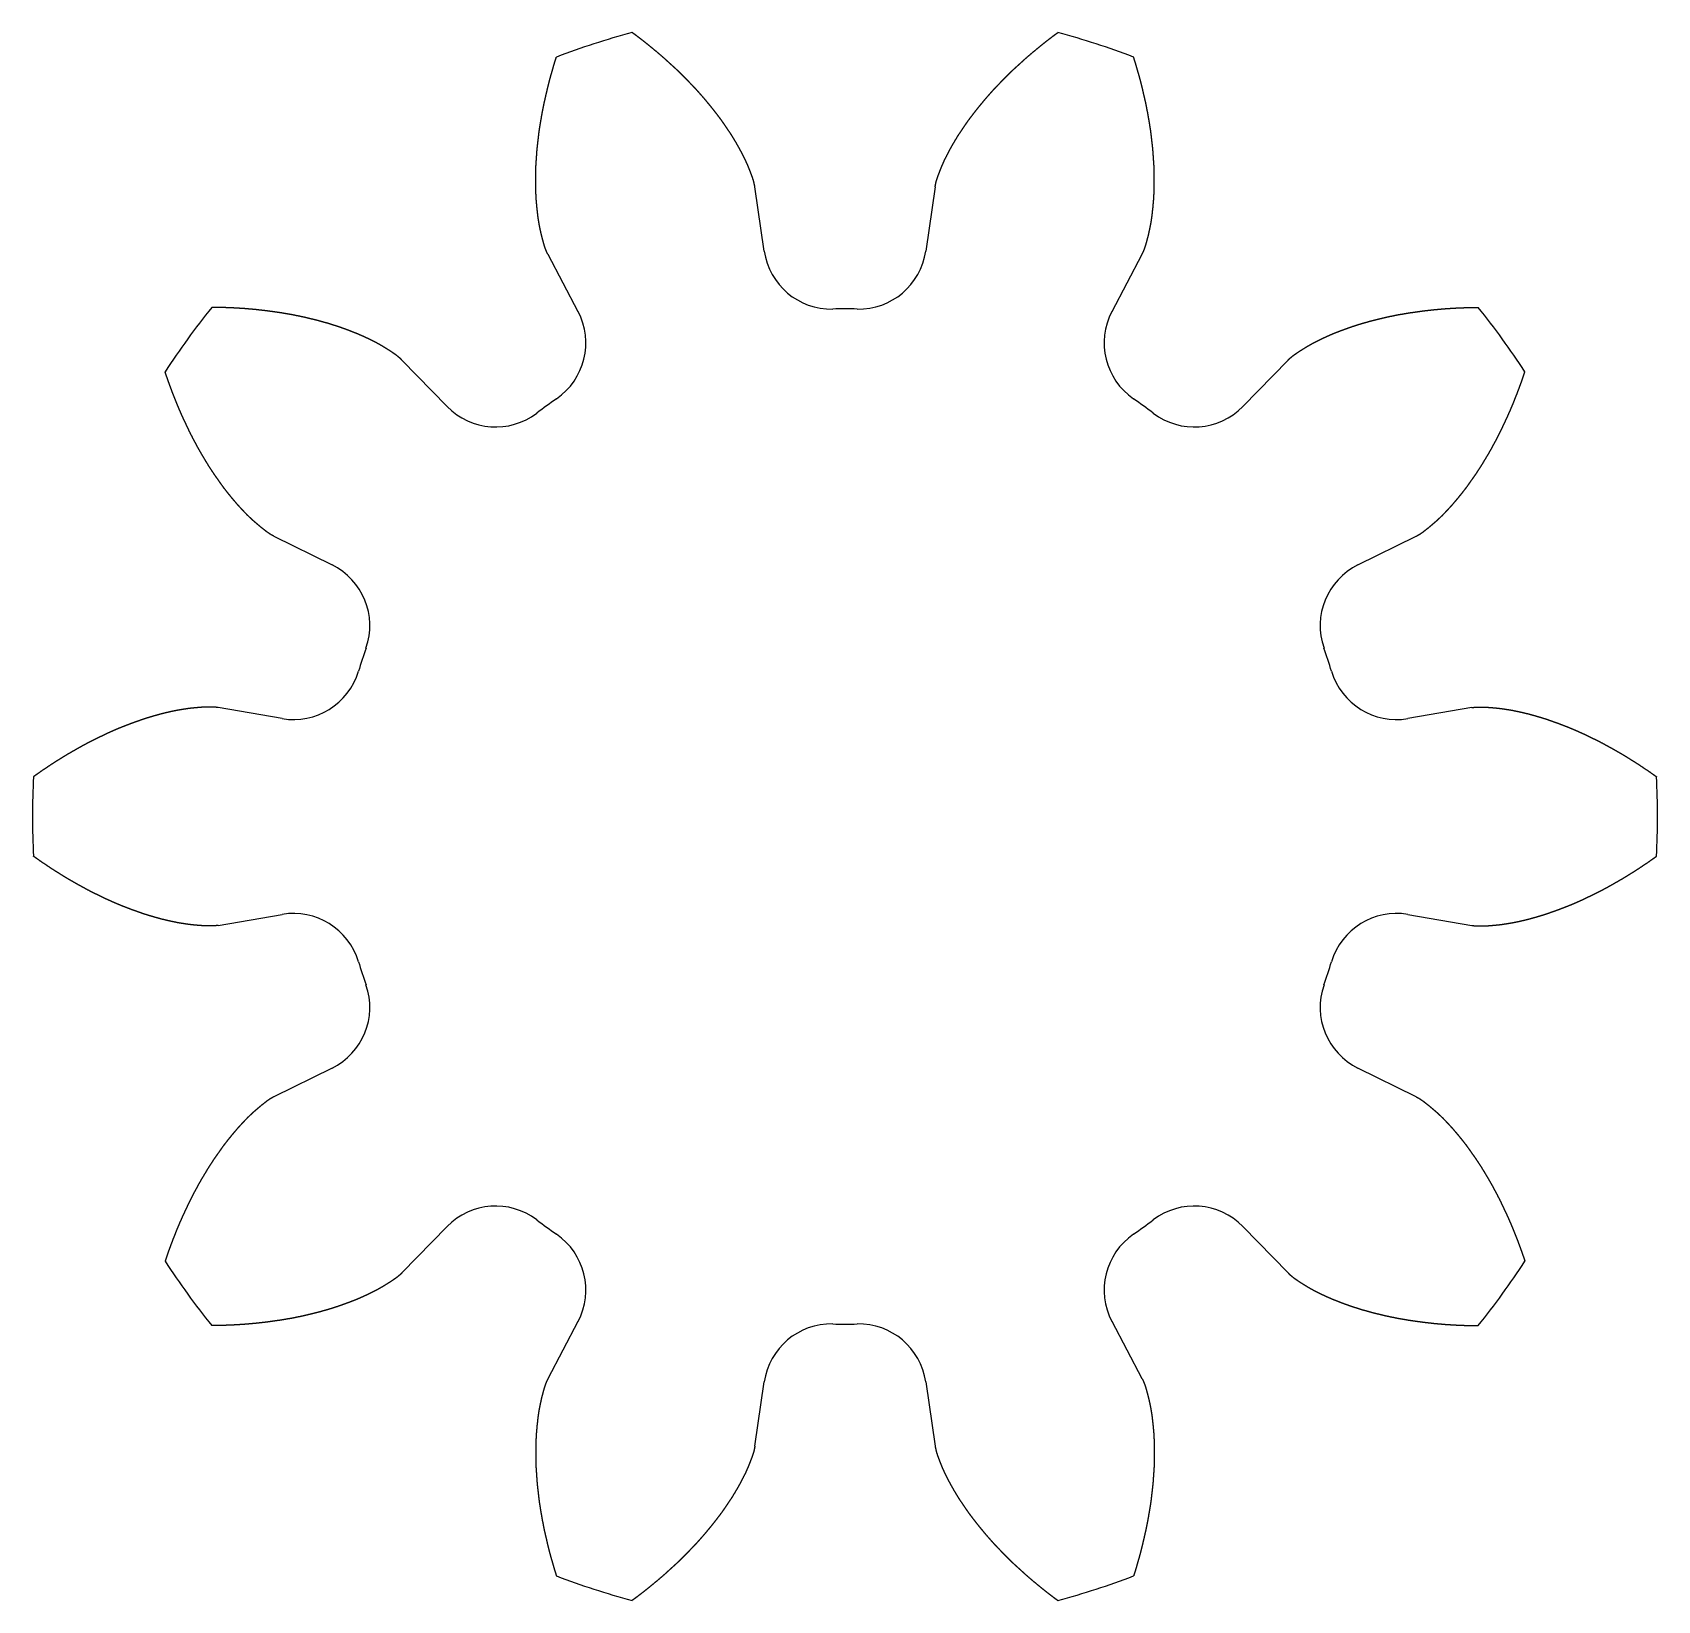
# Model space of a CAD drawing. Header units: millimetres. Extents: x -6 to 6, y -5.8 to 5.8.
import ezdxf

# ---------------------------------------------------------------- set-up
doc = ezdxf.new("R2010")
doc.units = ezdxf.units.MM
doc.layers.get('0').update_dxf_attribs({"linetype": 'CONTINUOUS'})

msp = doc.modelspace()

# ---------------------------------------------------------------- linework, layer by layer
for p, q in [((-0.597, 4.176), (-0.666, 4.651)), ((0.666, 4.651), (0.597, 4.176)), ((-2.195, 4.154), (-1.972, 3.73)), ((1.972, 3.73), (2.195, 4.154)), ((-2.938, 3.028), (-3.272, 3.371)), ((3.272, 3.371), (2.938, 3.028)), ((-4.218, 2.07), (-3.787, 1.858)), ((3.787, 1.858), (4.218, 2.07)), ((-4.156, 0.723), (-4.629, 0.804)), ((4.629, 0.804), (4.156, 0.723)), ((-4.629, -0.804), (-4.156, -0.723)), ((4.156, -0.723), (4.629, -0.804)), ((-3.787, -1.858), (-4.218, -2.07)), ((4.218, -2.07), (3.787, -1.858)), ((-3.272, -3.371), (-2.938, -3.028)), ((2.938, -3.028), (3.272, -3.371)), ((-1.972, -3.73), (-2.195, -4.154)), ((2.195, -4.154), (1.972, -3.73)), ((-0.666, -4.651), (-0.597, -4.176)), ((0.597, -4.176), (0.666, -4.651))]:
    msp.add_line(p, q)
for centre, radius, start, end in [((0, 0), 6, 105.1939, 110.8061), ((0, 0), 6, 69.1939, 74.8061), ((-0.102, 4.248), 0.5, 188.2468, 271.377), ((0.102, 4.248), 0.5, 268.623, 351.7532), ((0, 0), 6, 141.1939, 146.8061), ((-2.414, 3.497), 0.5, -55.377, 27.7532), ((0, 0), 3.749, 88.623, 91.377), ((2.414, 3.497), 0.5, 152.2468, 235.377), ((0, 0), 6, 33.1939, 38.8061), ((-2.58, 3.377), 0.5, 224.2468, 307.377), ((0, 0), 3.749, 124.623, 127.377), ((0, 0), 3.749, 52.623, 55.377), ((2.58, 3.377), 0.5, 232.623, 315.7532), ((-4.009, 1.41), 0.5, -19.377, 63.7532), ((4.009, 1.41), 0.5, 116.2468, 199.377), ((0, 0), 3.749, 160.623, 163.377), ((0, 0), 3.749, 16.623, 19.377), ((-4.072, 1.216), 0.5, 260.2468, 343.377), ((4.072, 1.216), 0.5, 196.623, 279.7532), ((0, 0), 6, 177.1939, 182.8061), ((0, 0), 6, -2.8061, 2.8061), ((-4.072, -1.216), 0.5, 16.623, 99.7532), ((4.072, -1.216), 0.5, 80.2468, 163.377), ((0, 0), 3.749, 196.623, 199.377), ((0, 0), 3.749, 340.623, 343.377), ((-4.009, -1.41), 0.5, -63.7532, 19.377), ((4.009, -1.41), 0.5, 160.623, 243.7532), ((-2.58, -3.377), 0.5, 52.623, 135.7532), ((2.58, -3.377), 0.5, 44.2468, 127.377), ((0, 0), 3.749, 232.623, 235.377), ((0, 0), 3.749, 304.623, 307.377), ((-2.414, -3.497), 0.5, -27.7532, 55.377), ((2.414, -3.497), 0.5, 124.623, 207.7532), ((0, 0), 6, 213.1939, 218.8061), ((0, 0), 6, 321.1939, 326.8061), ((-0.102, -4.248), 0.5, 88.623, 171.7532), ((0, 0), 3.749, 268.623, 271.377), ((0.102, -4.248), 0.5, 8.2468, 91.377), ((0, 0), 6, 249.1939, 254.8061), ((0, 0), 6, 285.1939, 290.8061)]:
    msp.add_arc(centre, radius, start, end)
for points in [[(-0.666, 4.651), (-0.666, 4.655), (-0.668, 4.662), (-0.67, 4.674), (-0.673, 4.689), (-0.679, 4.707), (-0.685, 4.725), (-0.692, 4.743), (-0.699, 4.762), (-0.706, 4.78), (-0.713, 4.798), (-0.721, 4.816), (-0.729, 4.834), (-0.737, 4.852), (-0.746, 4.869), (-0.755, 4.887), (-0.764, 4.905), (-0.773, 4.922), (-0.783, 4.94), (-0.793, 4.958), (-0.803, 4.975), (-0.813, 4.992), (-0.824, 5.01), (-0.834, 5.027), (-0.845, 5.044), (-0.857, 5.061), (-0.868, 5.078), (-0.88, 5.095), (-0.891, 5.112), (-0.903, 5.129), (-0.915, 5.146), (-0.928, 5.163), (-0.94, 5.179), (-0.953, 5.196), (-0.966, 5.213), (-0.979, 5.229), (-0.992, 5.246), (-1.006, 5.262), (-1.019, 5.278), (-1.033, 5.295), (-1.047, 5.311), (-1.061, 5.327), (-1.075, 5.343), (-1.089, 5.359), (-1.104, 5.375), (-1.119, 5.391), (-1.134, 5.406), (-1.149, 5.422), (-1.164, 5.438), (-1.179, 5.453), (-1.195, 5.469), (-1.21, 5.484), (-1.226, 5.5), (-1.242, 5.515), (-1.258, 5.53), (-1.275, 5.545), (-1.291, 5.56), (-1.308, 5.575), (-1.324, 5.59), (-1.341, 5.605), (-1.358, 5.62), (-1.375, 5.634), (-1.392, 5.649), (-1.41, 5.663), (-1.427, 5.678), (-1.445, 5.692), (-1.463, 5.706), (-1.481, 5.721), (-1.499, 5.735), (-1.517, 5.749), (-1.535, 5.763), (-1.55, 5.774), (-1.561, 5.782), (-1.569, 5.788), (-1.573, 5.79)], [(0.666, 4.651), (0.666, 4.655), (0.668, 4.662), (0.67, 4.674), (0.673, 4.689), (0.679, 4.707), (0.685, 4.725), (0.692, 4.743), (0.699, 4.762), (0.706, 4.78), (0.713, 4.798), (0.721, 4.816), (0.729, 4.834), (0.737, 4.852), (0.746, 4.869), (0.755, 4.887), (0.764, 4.905), (0.773, 4.922), (0.783, 4.94), (0.793, 4.958), (0.803, 4.975), (0.813, 4.992), (0.824, 5.01), (0.834, 5.027), (0.845, 5.044), (0.857, 5.061), (0.868, 5.078), (0.88, 5.095), (0.891, 5.112), (0.903, 5.129), (0.915, 5.146), (0.928, 5.163), (0.94, 5.179), (0.953, 5.196), (0.966, 5.213), (0.979, 5.229), (0.992, 5.246), (1.006, 5.262), (1.019, 5.278), (1.033, 5.295), (1.047, 5.311), (1.061, 5.327), (1.075, 5.343), (1.089, 5.359), (1.104, 5.375), (1.119, 5.391), (1.134, 5.406), (1.149, 5.422), (1.164, 5.438), (1.179, 5.453), (1.195, 5.469), (1.21, 5.484), (1.226, 5.5), (1.242, 5.515), (1.258, 5.53), (1.275, 5.545), (1.291, 5.56), (1.308, 5.575), (1.324, 5.59), (1.341, 5.605), (1.358, 5.62), (1.375, 5.634), (1.392, 5.649), (1.41, 5.663), (1.427, 5.678), (1.445, 5.692), (1.463, 5.706), (1.481, 5.721), (1.499, 5.735), (1.517, 5.749), (1.535, 5.763), (1.55, 5.774), (1.561, 5.782), (1.569, 5.788), (1.573, 5.79)], [(-2.195, 4.154), (-2.197, 4.158), (-2.2, 4.164), (-2.205, 4.175), (-2.211, 4.189), (-2.217, 4.207), (-2.223, 4.226), (-2.228, 4.244), (-2.233, 4.263), (-2.238, 4.282), (-2.243, 4.301), (-2.247, 4.32), (-2.251, 4.339), (-2.255, 4.358), (-2.259, 4.378), (-2.262, 4.397), (-2.265, 4.417), (-2.268, 4.437), (-2.27, 4.457), (-2.272, 4.477), (-2.275, 4.497), (-2.276, 4.517), (-2.278, 4.537), (-2.28, 4.557), (-2.281, 4.578), (-2.282, 4.598), (-2.283, 4.619), (-2.283, 4.639), (-2.284, 4.66), (-2.284, 4.681), (-2.284, 4.701), (-2.284, 4.722), (-2.284, 4.743), (-2.283, 4.764), (-2.283, 4.785), (-2.282, 4.806), (-2.281, 4.827), (-2.279, 4.848), (-2.278, 4.869), (-2.276, 4.89), (-2.275, 4.912), (-2.273, 4.933), (-2.271, 4.954), (-2.268, 4.976), (-2.266, 4.997), (-2.263, 5.019), (-2.261, 5.04), (-2.258, 5.062), (-2.255, 5.083), (-2.251, 5.105), (-2.248, 5.127), (-2.244, 5.148), (-2.24, 5.17), (-2.237, 5.192), (-2.232, 5.213), (-2.228, 5.235), (-2.224, 5.257), (-2.219, 5.279), (-2.214, 5.301), (-2.209, 5.323), (-2.204, 5.345), (-2.199, 5.366), (-2.194, 5.388), (-2.188, 5.41), (-2.183, 5.432), (-2.177, 5.454), (-2.171, 5.476), (-2.164, 5.498), (-2.158, 5.52), (-2.152, 5.542), (-2.145, 5.565), (-2.14, 5.582), (-2.135, 5.595), (-2.133, 5.604), (-2.131, 5.609)], [(2.195, 4.154), (2.197, 4.158), (2.2, 4.164), (2.205, 4.175), (2.211, 4.189), (2.217, 4.207), (2.223, 4.226), (2.228, 4.244), (2.233, 4.263), (2.238, 4.282), (2.243, 4.301), (2.247, 4.32), (2.251, 4.339), (2.255, 4.358), (2.259, 4.378), (2.262, 4.397), (2.265, 4.417), (2.268, 4.437), (2.27, 4.457), (2.272, 4.477), (2.275, 4.497), (2.276, 4.517), (2.278, 4.537), (2.28, 4.557), (2.281, 4.578), (2.282, 4.598), (2.283, 4.619), (2.283, 4.639), (2.284, 4.66), (2.284, 4.681), (2.284, 4.701), (2.284, 4.722), (2.284, 4.743), (2.283, 4.764), (2.283, 4.785), (2.282, 4.806), (2.281, 4.827), (2.279, 4.848), (2.278, 4.869), (2.276, 4.89), (2.275, 4.912), (2.273, 4.933), (2.271, 4.954), (2.268, 4.976), (2.266, 4.997), (2.263, 5.019), (2.261, 5.04), (2.258, 5.062), (2.255, 5.083), (2.251, 5.105), (2.248, 5.127), (2.244, 5.148), (2.24, 5.17), (2.237, 5.192), (2.232, 5.213), (2.228, 5.235), (2.224, 5.257), (2.219, 5.279), (2.214, 5.301), (2.209, 5.323), (2.204, 5.345), (2.199, 5.366), (2.194, 5.388), (2.188, 5.41), (2.183, 5.432), (2.177, 5.454), (2.171, 5.476), (2.164, 5.498), (2.158, 5.52), (2.152, 5.542), (2.145, 5.565), (2.14, 5.582), (2.135, 5.595), (2.133, 5.604), (2.131, 5.609)], [(-3.272, 3.371), (-3.275, 3.374), (-3.281, 3.38), (-3.289, 3.387), (-3.301, 3.397), (-3.316, 3.409), (-3.332, 3.42), (-3.348, 3.431), (-3.364, 3.441), (-3.381, 3.452), (-3.397, 3.462), (-3.414, 3.472), (-3.431, 3.482), (-3.448, 3.492), (-3.466, 3.501), (-3.483, 3.51), (-3.501, 3.519), (-3.519, 3.528), (-3.537, 3.536), (-3.555, 3.545), (-3.574, 3.553), (-3.592, 3.561), (-3.611, 3.569), (-3.63, 3.576), (-3.649, 3.584), (-3.668, 3.591), (-3.687, 3.598), (-3.707, 3.605), (-3.726, 3.612), (-3.746, 3.619), (-3.765, 3.625), (-3.785, 3.631), (-3.805, 3.638), (-3.825, 3.644), (-3.845, 3.649), (-3.866, 3.655), (-3.886, 3.661), (-3.906, 3.666), (-3.927, 3.671), (-3.948, 3.676), (-3.968, 3.681), (-3.989, 3.686), (-4.01, 3.691), (-4.031, 3.695), (-4.052, 3.699), (-4.074, 3.704), (-4.095, 3.708), (-4.116, 3.711), (-4.138, 3.715), (-4.159, 3.719), (-4.181, 3.722), (-4.203, 3.725), (-4.225, 3.728), (-4.246, 3.731), (-4.268, 3.734), (-4.29, 3.737), (-4.313, 3.739), (-4.335, 3.742), (-4.357, 3.744), (-4.379, 3.746), (-4.402, 3.748), (-4.424, 3.75), (-4.447, 3.752), (-4.469, 3.753), (-4.492, 3.754), (-4.515, 3.756), (-4.538, 3.757), (-4.56, 3.758), (-4.583, 3.758), (-4.606, 3.759), (-4.629, 3.76), (-4.648, 3.76), (-4.662, 3.76), (-4.671, 3.76), (-4.676, 3.76)], [(3.272, 3.371), (3.275, 3.374), (3.281, 3.38), (3.289, 3.387), (3.301, 3.397), (3.316, 3.409), (3.332, 3.42), (3.348, 3.431), (3.364, 3.441), (3.381, 3.452), (3.397, 3.462), (3.414, 3.472), (3.431, 3.482), (3.448, 3.492), (3.466, 3.501), (3.483, 3.51), (3.501, 3.519), (3.519, 3.528), (3.537, 3.536), (3.555, 3.545), (3.574, 3.553), (3.592, 3.561), (3.611, 3.569), (3.63, 3.576), (3.649, 3.584), (3.668, 3.591), (3.687, 3.598), (3.707, 3.605), (3.726, 3.612), (3.746, 3.619), (3.765, 3.625), (3.785, 3.631), (3.805, 3.638), (3.825, 3.644), (3.845, 3.649), (3.866, 3.655), (3.886, 3.661), (3.906, 3.666), (3.927, 3.671), (3.948, 3.676), (3.968, 3.681), (3.989, 3.686), (4.01, 3.691), (4.031, 3.695), (4.052, 3.699), (4.074, 3.704), (4.095, 3.708), (4.116, 3.711), (4.138, 3.715), (4.159, 3.719), (4.181, 3.722), (4.203, 3.725), (4.225, 3.728), (4.246, 3.731), (4.268, 3.734), (4.29, 3.737), (4.313, 3.739), (4.335, 3.742), (4.357, 3.744), (4.379, 3.746), (4.402, 3.748), (4.424, 3.75), (4.447, 3.752), (4.469, 3.753), (4.492, 3.754), (4.515, 3.756), (4.538, 3.757), (4.56, 3.758), (4.583, 3.758), (4.606, 3.759), (4.629, 3.76), (4.648, 3.76), (4.662, 3.76), (4.671, 3.76), (4.676, 3.76)], [(-4.218, 2.07), (-4.221, 2.072), (-4.228, 2.076), (-4.238, 2.081), (-4.251, 2.089), (-4.267, 2.1), (-4.282, 2.112), (-4.297, 2.124), (-4.313, 2.136), (-4.328, 2.149), (-4.342, 2.161), (-4.357, 2.174), (-4.372, 2.187), (-4.386, 2.2), (-4.401, 2.214), (-4.415, 2.228), (-4.429, 2.242), (-4.443, 2.257), (-4.456, 2.271), (-4.47, 2.286), (-4.483, 2.301), (-4.497, 2.316), (-4.51, 2.332), (-4.523, 2.347), (-4.536, 2.363), (-4.549, 2.379), (-4.562, 2.395), (-4.574, 2.411), (-4.587, 2.427), (-4.599, 2.444), (-4.611, 2.461), (-4.623, 2.478), (-4.635, 2.495), (-4.647, 2.512), (-4.659, 2.529), (-4.671, 2.547), (-4.682, 2.565), (-4.694, 2.582), (-4.705, 2.6), (-4.716, 2.618), (-4.727, 2.637), (-4.738, 2.655), (-4.749, 2.673), (-4.76, 2.692), (-4.771, 2.711), (-4.781, 2.73), (-4.791, 2.749), (-4.802, 2.768), (-4.812, 2.787), (-4.822, 2.807), (-4.832, 2.826), (-4.842, 2.846), (-4.851, 2.866), (-4.861, 2.886), (-4.87, 2.906), (-4.88, 2.926), (-4.889, 2.946), (-4.898, 2.966), (-4.907, 2.987), (-4.916, 3.007), (-4.925, 3.028), (-4.934, 3.049), (-4.942, 3.07), (-4.95, 3.091), (-4.959, 3.112), (-4.967, 3.133), (-4.975, 3.155), (-4.983, 3.176), (-4.991, 3.198), (-4.999, 3.219), (-5.006, 3.241), (-5.012, 3.258), (-5.017, 3.272), (-5.019, 3.28), (-5.021, 3.285)], [(4.218, 2.07), (4.221, 2.072), (4.228, 2.076), (4.238, 2.081), (4.251, 2.089), (4.267, 2.1), (4.282, 2.112), (4.297, 2.124), (4.313, 2.136), (4.328, 2.149), (4.342, 2.161), (4.357, 2.174), (4.372, 2.187), (4.386, 2.2), (4.401, 2.214), (4.415, 2.228), (4.429, 2.242), (4.443, 2.257), (4.456, 2.271), (4.47, 2.286), (4.483, 2.301), (4.497, 2.316), (4.51, 2.332), (4.523, 2.347), (4.536, 2.363), (4.549, 2.379), (4.562, 2.395), (4.574, 2.411), (4.587, 2.427), (4.599, 2.444), (4.611, 2.461), (4.623, 2.478), (4.635, 2.495), (4.647, 2.512), (4.659, 2.529), (4.671, 2.547), (4.682, 2.565), (4.694, 2.582), (4.705, 2.6), (4.716, 2.618), (4.727, 2.637), (4.738, 2.655), (4.749, 2.673), (4.76, 2.692), (4.771, 2.711), (4.781, 2.73), (4.791, 2.749), (4.802, 2.768), (4.812, 2.787), (4.822, 2.807), (4.832, 2.826), (4.842, 2.846), (4.851, 2.866), (4.861, 2.886), (4.87, 2.906), (4.88, 2.926), (4.889, 2.946), (4.898, 2.966), (4.907, 2.987), (4.916, 3.007), (4.925, 3.028), (4.934, 3.049), (4.942, 3.07), (4.95, 3.091), (4.959, 3.112), (4.967, 3.133), (4.975, 3.155), (4.983, 3.176), (4.991, 3.198), (4.999, 3.219), (5.006, 3.241), (5.012, 3.258), (5.017, 3.272), (5.019, 3.28), (5.021, 3.285)], [(-4.629, 0.804), (-4.633, 0.805), (-4.641, 0.806), (-4.652, 0.807), (-4.667, 0.808), (-4.686, 0.809), (-4.706, 0.808), (-4.725, 0.808), (-4.744, 0.807), (-4.764, 0.805), (-4.783, 0.804), (-4.803, 0.802), (-4.822, 0.8), (-4.842, 0.798), (-4.862, 0.795), (-4.881, 0.792), (-4.901, 0.789), (-4.921, 0.786), (-4.94, 0.782), (-4.96, 0.778), (-4.98, 0.774), (-4.999, 0.769), (-5.019, 0.765), (-5.039, 0.76), (-5.059, 0.755), (-5.078, 0.749), (-5.098, 0.744), (-5.118, 0.738), (-5.138, 0.732), (-5.157, 0.726), (-5.177, 0.72), (-5.197, 0.713), (-5.217, 0.706), (-5.236, 0.699), (-5.256, 0.692), (-5.276, 0.685), (-5.295, 0.677), (-5.315, 0.67), (-5.335, 0.662), (-5.355, 0.654), (-5.374, 0.646), (-5.394, 0.637), (-5.414, 0.629), (-5.433, 0.62), (-5.453, 0.611), (-5.473, 0.602), (-5.492, 0.592), (-5.512, 0.583), (-5.531, 0.573), (-5.551, 0.564), (-5.57, 0.554), (-5.59, 0.544), (-5.609, 0.533), (-5.629, 0.523), (-5.648, 0.512), (-5.668, 0.501), (-5.687, 0.49), (-5.706, 0.479), (-5.726, 0.468), (-5.745, 0.457), (-5.764, 0.445), (-5.783, 0.433), (-5.803, 0.421), (-5.822, 0.409), (-5.841, 0.397), (-5.86, 0.385), (-5.879, 0.372), (-5.898, 0.359), (-5.917, 0.347), (-5.936, 0.334), (-5.955, 0.32), (-5.97, 0.31), (-5.981, 0.302), (-5.989, 0.296), (-5.993, 0.294)], [(4.629, 0.804), (4.633, 0.805), (4.641, 0.806), (4.652, 0.807), (4.667, 0.808), (4.686, 0.809), (4.706, 0.808), (4.725, 0.808), (4.744, 0.807), (4.764, 0.805), (4.783, 0.804), (4.803, 0.802), (4.822, 0.8), (4.842, 0.798), (4.862, 0.795), (4.881, 0.792), (4.901, 0.789), (4.921, 0.786), (4.94, 0.782), (4.96, 0.778), (4.98, 0.774), (4.999, 0.769), (5.019, 0.765), (5.039, 0.76), (5.059, 0.755), (5.078, 0.749), (5.098, 0.744), (5.118, 0.738), (5.138, 0.732), (5.157, 0.726), (5.177, 0.72), (5.197, 0.713), (5.217, 0.706), (5.236, 0.699), (5.256, 0.692), (5.276, 0.685), (5.295, 0.677), (5.315, 0.67), (5.335, 0.662), (5.355, 0.654), (5.374, 0.646), (5.394, 0.637), (5.414, 0.629), (5.433, 0.62), (5.453, 0.611), (5.473, 0.602), (5.492, 0.592), (5.512, 0.583), (5.531, 0.573), (5.551, 0.564), (5.57, 0.554), (5.59, 0.544), (5.609, 0.533), (5.629, 0.523), (5.648, 0.512), (5.668, 0.501), (5.687, 0.49), (5.706, 0.479), (5.726, 0.468), (5.745, 0.457), (5.764, 0.445), (5.783, 0.433), (5.803, 0.421), (5.822, 0.409), (5.841, 0.397), (5.86, 0.385), (5.879, 0.372), (5.898, 0.359), (5.917, 0.347), (5.936, 0.334), (5.955, 0.32), (5.97, 0.31), (5.981, 0.302), (5.989, 0.296), (5.993, 0.294)], [(-4.629, -0.804), (-4.633, -0.805), (-4.641, -0.806), (-4.652, -0.807), (-4.667, -0.808), (-4.686, -0.809), (-4.706, -0.808), (-4.725, -0.808), (-4.744, -0.807), (-4.764, -0.805), (-4.783, -0.804), (-4.803, -0.802), (-4.822, -0.8), (-4.842, -0.798), (-4.862, -0.795), (-4.881, -0.792), (-4.901, -0.789), (-4.921, -0.786), (-4.94, -0.782), (-4.96, -0.778), (-4.98, -0.774), (-4.999, -0.769), (-5.019, -0.765), (-5.039, -0.76), (-5.059, -0.755), (-5.078, -0.749), (-5.098, -0.744), (-5.118, -0.738), (-5.138, -0.732), (-5.157, -0.726), (-5.177, -0.72), (-5.197, -0.713), (-5.217, -0.706), (-5.236, -0.699), (-5.256, -0.692), (-5.276, -0.685), (-5.295, -0.677), (-5.315, -0.67), (-5.335, -0.662), (-5.355, -0.654), (-5.374, -0.646), (-5.394, -0.637), (-5.414, -0.629), (-5.433, -0.62), (-5.453, -0.611), (-5.473, -0.602), (-5.492, -0.592), (-5.512, -0.583), (-5.531, -0.573), (-5.551, -0.564), (-5.57, -0.554), (-5.59, -0.544), (-5.609, -0.533), (-5.629, -0.523), (-5.648, -0.512), (-5.668, -0.501), (-5.687, -0.49), (-5.706, -0.479), (-5.726, -0.468), (-5.745, -0.457), (-5.764, -0.445), (-5.783, -0.433), (-5.803, -0.421), (-5.822, -0.409), (-5.841, -0.397), (-5.86, -0.385), (-5.879, -0.372), (-5.898, -0.359), (-5.917, -0.347), (-5.936, -0.334), (-5.955, -0.32), (-5.97, -0.31), (-5.981, -0.302), (-5.989, -0.296), (-5.993, -0.294)], [(4.629, -0.804), (4.633, -0.805), (4.641, -0.806), (4.652, -0.807), (4.667, -0.808), (4.686, -0.809), (4.706, -0.808), (4.725, -0.808), (4.744, -0.807), (4.764, -0.805), (4.783, -0.804), (4.803, -0.802), (4.822, -0.8), (4.842, -0.798), (4.862, -0.795), (4.881, -0.792), (4.901, -0.789), (4.921, -0.786), (4.94, -0.782), (4.96, -0.778), (4.98, -0.774), (4.999, -0.769), (5.019, -0.765), (5.039, -0.76), (5.059, -0.755), (5.078, -0.749), (5.098, -0.744), (5.118, -0.738), (5.138, -0.732), (5.157, -0.726), (5.177, -0.72), (5.197, -0.713), (5.217, -0.706), (5.236, -0.699), (5.256, -0.692), (5.276, -0.685), (5.295, -0.677), (5.315, -0.67), (5.335, -0.662), (5.355, -0.654), (5.374, -0.646), (5.394, -0.637), (5.414, -0.629), (5.433, -0.62), (5.453, -0.611), (5.473, -0.602), (5.492, -0.592), (5.512, -0.583), (5.531, -0.573), (5.551, -0.564), (5.57, -0.554), (5.59, -0.544), (5.609, -0.533), (5.629, -0.523), (5.648, -0.512), (5.668, -0.501), (5.687, -0.49), (5.706, -0.479), (5.726, -0.468), (5.745, -0.457), (5.764, -0.445), (5.783, -0.433), (5.803, -0.421), (5.822, -0.409), (5.841, -0.397), (5.86, -0.385), (5.879, -0.372), (5.898, -0.359), (5.917, -0.347), (5.936, -0.334), (5.955, -0.32), (5.97, -0.31), (5.981, -0.302), (5.989, -0.296), (5.993, -0.294)], [(-4.218, -2.07), (-4.221, -2.072), (-4.228, -2.076), (-4.238, -2.081), (-4.251, -2.089), (-4.267, -2.1), (-4.282, -2.112), (-4.297, -2.124), (-4.313, -2.136), (-4.328, -2.149), (-4.342, -2.161), (-4.357, -2.174), (-4.372, -2.187), (-4.386, -2.2), (-4.401, -2.214), (-4.415, -2.228), (-4.429, -2.242), (-4.443, -2.257), (-4.456, -2.271), (-4.47, -2.286), (-4.483, -2.301), (-4.497, -2.316), (-4.51, -2.332), (-4.523, -2.347), (-4.536, -2.363), (-4.549, -2.379), (-4.562, -2.395), (-4.574, -2.411), (-4.587, -2.427), (-4.599, -2.444), (-4.611, -2.461), (-4.623, -2.478), (-4.635, -2.495), (-4.647, -2.512), (-4.659, -2.529), (-4.671, -2.547), (-4.682, -2.565), (-4.694, -2.582), (-4.705, -2.6), (-4.716, -2.618), (-4.727, -2.637), (-4.738, -2.655), (-4.749, -2.673), (-4.76, -2.692), (-4.771, -2.711), (-4.781, -2.73), (-4.791, -2.749), (-4.802, -2.768), (-4.812, -2.787), (-4.822, -2.807), (-4.832, -2.826), (-4.842, -2.846), (-4.851, -2.866), (-4.861, -2.886), (-4.87, -2.906), (-4.88, -2.926), (-4.889, -2.946), (-4.898, -2.966), (-4.907, -2.987), (-4.916, -3.007), (-4.925, -3.028), (-4.934, -3.049), (-4.942, -3.07), (-4.95, -3.091), (-4.959, -3.112), (-4.967, -3.133), (-4.975, -3.155), (-4.983, -3.176), (-4.991, -3.198), (-4.999, -3.219), (-5.006, -3.241), (-5.012, -3.258), (-5.017, -3.272), (-5.019, -3.28), (-5.021, -3.285)], [(4.218, -2.07), (4.221, -2.072), (4.228, -2.076), (4.238, -2.081), (4.251, -2.089), (4.267, -2.1), (4.282, -2.112), (4.297, -2.124), (4.313, -2.136), (4.328, -2.149), (4.342, -2.161), (4.357, -2.174), (4.372, -2.187), (4.386, -2.2), (4.401, -2.214), (4.415, -2.228), (4.429, -2.242), (4.443, -2.257), (4.456, -2.271), (4.47, -2.286), (4.483, -2.301), (4.497, -2.316), (4.51, -2.332), (4.523, -2.347), (4.536, -2.363), (4.549, -2.379), (4.562, -2.395), (4.574, -2.411), (4.587, -2.427), (4.599, -2.444), (4.611, -2.461), (4.623, -2.478), (4.635, -2.495), (4.647, -2.512), (4.659, -2.529), (4.671, -2.547), (4.682, -2.565), (4.694, -2.582), (4.705, -2.6), (4.716, -2.618), (4.727, -2.637), (4.738, -2.655), (4.749, -2.673), (4.76, -2.692), (4.771, -2.711), (4.781, -2.73), (4.791, -2.749), (4.802, -2.768), (4.812, -2.787), (4.822, -2.807), (4.832, -2.826), (4.842, -2.846), (4.851, -2.866), (4.861, -2.886), (4.87, -2.906), (4.88, -2.926), (4.889, -2.946), (4.898, -2.966), (4.907, -2.987), (4.916, -3.007), (4.925, -3.028), (4.934, -3.049), (4.942, -3.07), (4.95, -3.091), (4.959, -3.112), (4.967, -3.133), (4.975, -3.155), (4.983, -3.176), (4.991, -3.198), (4.999, -3.219), (5.006, -3.241), (5.012, -3.258), (5.017, -3.272), (5.019, -3.28), (5.021, -3.285)], [(-3.272, -3.371), (-3.275, -3.374), (-3.281, -3.38), (-3.289, -3.387), (-3.301, -3.397), (-3.316, -3.409), (-3.332, -3.42), (-3.348, -3.431), (-3.364, -3.441), (-3.381, -3.452), (-3.397, -3.462), (-3.414, -3.472), (-3.431, -3.482), (-3.448, -3.492), (-3.466, -3.501), (-3.483, -3.51), (-3.501, -3.519), (-3.519, -3.528), (-3.537, -3.536), (-3.555, -3.545), (-3.574, -3.553), (-3.592, -3.561), (-3.611, -3.569), (-3.63, -3.576), (-3.649, -3.584), (-3.668, -3.591), (-3.687, -3.598), (-3.707, -3.605), (-3.726, -3.612), (-3.746, -3.619), (-3.765, -3.625), (-3.785, -3.631), (-3.805, -3.638), (-3.825, -3.644), (-3.845, -3.649), (-3.866, -3.655), (-3.886, -3.661), (-3.906, -3.666), (-3.927, -3.671), (-3.948, -3.676), (-3.968, -3.681), (-3.989, -3.686), (-4.01, -3.691), (-4.031, -3.695), (-4.052, -3.699), (-4.074, -3.704), (-4.095, -3.708), (-4.116, -3.711), (-4.138, -3.715), (-4.159, -3.719), (-4.181, -3.722), (-4.203, -3.725), (-4.225, -3.728), (-4.246, -3.731), (-4.268, -3.734), (-4.29, -3.737), (-4.313, -3.739), (-4.335, -3.742), (-4.357, -3.744), (-4.379, -3.746), (-4.402, -3.748), (-4.424, -3.75), (-4.447, -3.752), (-4.469, -3.753), (-4.492, -3.754), (-4.515, -3.756), (-4.538, -3.757), (-4.56, -3.758), (-4.583, -3.758), (-4.606, -3.759), (-4.629, -3.76), (-4.648, -3.76), (-4.662, -3.76), (-4.671, -3.76), (-4.676, -3.76)], [(3.272, -3.371), (3.275, -3.374), (3.281, -3.38), (3.289, -3.387), (3.301, -3.397), (3.316, -3.409), (3.332, -3.42), (3.348, -3.431), (3.364, -3.441), (3.381, -3.452), (3.397, -3.462), (3.414, -3.472), (3.431, -3.482), (3.448, -3.492), (3.466, -3.501), (3.483, -3.51), (3.501, -3.519), (3.519, -3.528), (3.537, -3.536), (3.555, -3.545), (3.574, -3.553), (3.592, -3.561), (3.611, -3.569), (3.63, -3.576), (3.649, -3.584), (3.668, -3.591), (3.687, -3.598), (3.707, -3.605), (3.726, -3.612), (3.746, -3.619), (3.765, -3.625), (3.785, -3.631), (3.805, -3.638), (3.825, -3.644), (3.845, -3.649), (3.866, -3.655), (3.886, -3.661), (3.906, -3.666), (3.927, -3.671), (3.948, -3.676), (3.968, -3.681), (3.989, -3.686), (4.01, -3.691), (4.031, -3.695), (4.052, -3.699), (4.074, -3.704), (4.095, -3.708), (4.116, -3.711), (4.138, -3.715), (4.159, -3.719), (4.181, -3.722), (4.203, -3.725), (4.225, -3.728), (4.246, -3.731), (4.268, -3.734), (4.29, -3.737), (4.313, -3.739), (4.335, -3.742), (4.357, -3.744), (4.379, -3.746), (4.402, -3.748), (4.424, -3.75), (4.447, -3.752), (4.469, -3.753), (4.492, -3.754), (4.515, -3.756), (4.538, -3.757), (4.56, -3.758), (4.583, -3.758), (4.606, -3.759), (4.629, -3.76), (4.648, -3.76), (4.662, -3.76), (4.671, -3.76), (4.676, -3.76)], [(-2.195, -4.154), (-2.197, -4.158), (-2.2, -4.164), (-2.205, -4.175), (-2.211, -4.189), (-2.217, -4.207), (-2.223, -4.226), (-2.228, -4.244), (-2.233, -4.263), (-2.238, -4.282), (-2.243, -4.301), (-2.247, -4.32), (-2.251, -4.339), (-2.255, -4.358), (-2.259, -4.378), (-2.262, -4.397), (-2.265, -4.417), (-2.268, -4.437), (-2.27, -4.457), (-2.272, -4.477), (-2.275, -4.497), (-2.276, -4.517), (-2.278, -4.537), (-2.28, -4.557), (-2.281, -4.578), (-2.282, -4.598), (-2.283, -4.619), (-2.283, -4.639), (-2.284, -4.66), (-2.284, -4.681), (-2.284, -4.701), (-2.284, -4.722), (-2.284, -4.743), (-2.283, -4.764), (-2.283, -4.785), (-2.282, -4.806), (-2.281, -4.827), (-2.279, -4.848), (-2.278, -4.869), (-2.276, -4.89), (-2.275, -4.912), (-2.273, -4.933), (-2.271, -4.954), (-2.268, -4.976), (-2.266, -4.997), (-2.263, -5.019), (-2.261, -5.04), (-2.258, -5.062), (-2.255, -5.083), (-2.251, -5.105), (-2.248, -5.127), (-2.244, -5.148), (-2.24, -5.17), (-2.237, -5.192), (-2.232, -5.213), (-2.228, -5.235), (-2.224, -5.257), (-2.219, -5.279), (-2.214, -5.301), (-2.209, -5.323), (-2.204, -5.345), (-2.199, -5.366), (-2.194, -5.388), (-2.188, -5.41), (-2.183, -5.432), (-2.177, -5.454), (-2.171, -5.476), (-2.164, -5.498), (-2.158, -5.52), (-2.152, -5.542), (-2.145, -5.565), (-2.14, -5.582), (-2.135, -5.595), (-2.133, -5.604), (-2.131, -5.609)], [(2.195, -4.154), (2.197, -4.158), (2.2, -4.164), (2.205, -4.175), (2.211, -4.189), (2.217, -4.207), (2.223, -4.226), (2.228, -4.244), (2.233, -4.263), (2.238, -4.282), (2.243, -4.301), (2.247, -4.32), (2.251, -4.339), (2.255, -4.358), (2.259, -4.378), (2.262, -4.397), (2.265, -4.417), (2.268, -4.437), (2.27, -4.457), (2.272, -4.477), (2.275, -4.497), (2.276, -4.517), (2.278, -4.537), (2.28, -4.557), (2.281, -4.578), (2.282, -4.598), (2.283, -4.619), (2.283, -4.639), (2.284, -4.66), (2.284, -4.681), (2.284, -4.701), (2.284, -4.722), (2.284, -4.743), (2.283, -4.764), (2.283, -4.785), (2.282, -4.806), (2.281, -4.827), (2.279, -4.848), (2.278, -4.869), (2.276, -4.89), (2.275, -4.912), (2.273, -4.933), (2.271, -4.954), (2.268, -4.976), (2.266, -4.997), (2.263, -5.019), (2.261, -5.04), (2.258, -5.062), (2.255, -5.083), (2.251, -5.105), (2.248, -5.127), (2.244, -5.148), (2.24, -5.17), (2.237, -5.192), (2.232, -5.213), (2.228, -5.235), (2.224, -5.257), (2.219, -5.279), (2.214, -5.301), (2.209, -5.323), (2.204, -5.345), (2.199, -5.366), (2.194, -5.388), (2.188, -5.41), (2.183, -5.432), (2.177, -5.454), (2.171, -5.476), (2.164, -5.498), (2.158, -5.52), (2.152, -5.542), (2.145, -5.565), (2.14, -5.582), (2.135, -5.595), (2.133, -5.604), (2.131, -5.609)], [(-0.666, -4.651), (-0.666, -4.655), (-0.668, -4.662), (-0.67, -4.674), (-0.673, -4.689), (-0.679, -4.707), (-0.685, -4.725), (-0.692, -4.743), (-0.699, -4.762), (-0.706, -4.78), (-0.713, -4.798), (-0.721, -4.816), (-0.729, -4.834), (-0.737, -4.852), (-0.746, -4.869), (-0.755, -4.887), (-0.764, -4.905), (-0.773, -4.922), (-0.783, -4.94), (-0.793, -4.958), (-0.803, -4.975), (-0.813, -4.992), (-0.824, -5.01), (-0.834, -5.027), (-0.845, -5.044), (-0.857, -5.061), (-0.868, -5.078), (-0.88, -5.095), (-0.891, -5.112), (-0.903, -5.129), (-0.915, -5.146), (-0.928, -5.163), (-0.94, -5.179), (-0.953, -5.196), (-0.966, -5.213), (-0.979, -5.229), (-0.992, -5.246), (-1.006, -5.262), (-1.019, -5.278), (-1.033, -5.295), (-1.047, -5.311), (-1.061, -5.327), (-1.075, -5.343), (-1.089, -5.359), (-1.104, -5.375), (-1.119, -5.391), (-1.134, -5.406), (-1.149, -5.422), (-1.164, -5.438), (-1.179, -5.453), (-1.195, -5.469), (-1.21, -5.484), (-1.226, -5.5), (-1.242, -5.515), (-1.258, -5.53), (-1.275, -5.545), (-1.291, -5.56), (-1.308, -5.575), (-1.324, -5.59), (-1.341, -5.605), (-1.358, -5.62), (-1.375, -5.634), (-1.392, -5.649), (-1.41, -5.663), (-1.427, -5.678), (-1.445, -5.692), (-1.463, -5.706), (-1.481, -5.721), (-1.499, -5.735), (-1.517, -5.749), (-1.535, -5.763), (-1.55, -5.774), (-1.561, -5.782), (-1.569, -5.788), (-1.573, -5.79)], [(0.666, -4.651), (0.666, -4.655), (0.668, -4.662), (0.67, -4.674), (0.673, -4.689), (0.679, -4.707), (0.685, -4.725), (0.692, -4.743), (0.699, -4.762), (0.706, -4.78), (0.713, -4.798), (0.721, -4.816), (0.729, -4.834), (0.737, -4.852), (0.746, -4.869), (0.755, -4.887), (0.764, -4.905), (0.773, -4.922), (0.783, -4.94), (0.793, -4.958), (0.803, -4.975), (0.813, -4.992), (0.824, -5.01), (0.834, -5.027), (0.845, -5.044), (0.857, -5.061), (0.868, -5.078), (0.88, -5.095), (0.891, -5.112), (0.903, -5.129), (0.915, -5.146), (0.928, -5.163), (0.94, -5.179), (0.953, -5.196), (0.966, -5.213), (0.979, -5.229), (0.992, -5.246), (1.006, -5.262), (1.019, -5.278), (1.033, -5.295), (1.047, -5.311), (1.061, -5.327), (1.075, -5.343), (1.089, -5.359), (1.104, -5.375), (1.119, -5.391), (1.134, -5.406), (1.149, -5.422), (1.164, -5.438), (1.179, -5.453), (1.195, -5.469), (1.21, -5.484), (1.226, -5.5), (1.242, -5.515), (1.258, -5.53), (1.275, -5.545), (1.291, -5.56), (1.308, -5.575), (1.324, -5.59), (1.341, -5.605), (1.358, -5.62), (1.375, -5.634), (1.392, -5.649), (1.41, -5.663), (1.427, -5.678), (1.445, -5.692), (1.463, -5.706), (1.481, -5.721), (1.499, -5.735), (1.517, -5.749), (1.535, -5.763), (1.55, -5.774), (1.561, -5.782), (1.569, -5.788), (1.573, -5.79)]]:
    msp.add_open_spline(points, degree=5)

doc.saveas('drawing.dxf')
